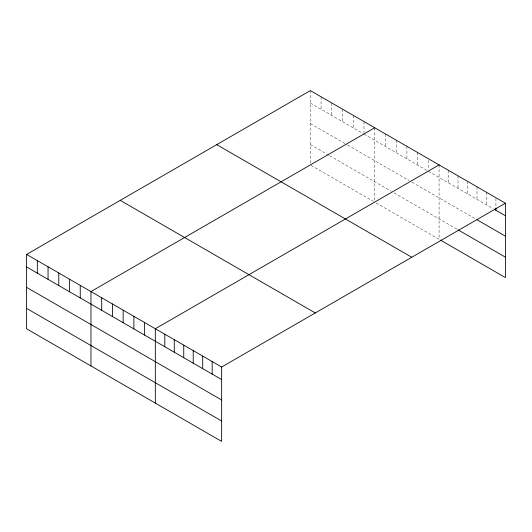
<?xml version="1.0" encoding="UTF-8"?>
<svg xmlns="http://www.w3.org/2000/svg" width="532" height="532" viewBox="0 0 532 532"><rect width="100%" height="100%" fill="white"/><g stroke="black" fill="none" stroke-linecap="round" stroke-linejoin="round"><path stroke-width="0.4" stroke-dasharray="2.66 2" d="M310.356 103.135L363.276 133.685M363.994 134.104L426.923 170.433M428.36 171.264L493.217 208.71M310.356 123.544L346.831 144.598M347.542 145.01L409.048 180.521M411.908 182.177L475.628 218.958M310.356 144.571L328.949 155.304M329.66 155.716L391.166 191.227M394.026 192.877L457.354 229.438M311.067 165.392L373.291 201.309M376.151 202.965L439.086 239.3L439.086 164.913M495.924 198.516L495.924 207.134M486.454 192.258L486.454 204.8M476.978 186.792L476.978 199.334M467.508 181.319L467.508 193.861M458.032 175.853L458.032 188.395M448.556 170.38L448.556 182.928M428.36 160.285L428.36 169.695M417.627 152.524L417.627 165.066M406.9 146.333L406.9 158.875M396.174 140.135L396.174 152.684M385.447 133.944L385.447 146.486M374.721 127.753L374.721 200.571M363.994 121.555L363.994 132.535M353.261 115.364L353.261 127.906M342.535 109.173L342.535 121.715M331.808 102.975L331.808 115.517M321.082 96.784L321.082 109.326M310.356 90.593L310.356 163.404"/><path stroke-width="0.8" d="M26.6 254.416L221.645 367.02L221.645 441.407L26.6 328.803L26.6 254.416L310.356 90.593L505.4 203.197L505.4 277.584L440.436 240.078M374.721 127.753L90.965 291.576L90.965 365.963M439.086 164.913L155.331 328.736L155.331 403.123M221.645 367.02L505.4 203.197M494.574 209.488L505.4 215.739M476.978 219.743L505.4 236.148M458.032 229.831L505.4 257.175M216.717 144.651L411.761 257.262M120.239 200.351L315.283 312.962M26.6 266.958L221.645 379.569M26.6 287.366L221.645 399.978M26.6 308.394L221.645 420.998M495.924 207.919L495.924 210.273M212.175 361.554L212.175 374.096M202.699 356.081L202.699 368.629M193.222 350.615L193.222 363.157M183.753 345.142L183.753 357.69M174.277 339.675L174.277 352.217M164.807 334.209L164.807 346.751M144.604 322.545L144.604 335.087M133.878 316.347L133.878 328.889M123.145 310.156L123.145 322.698M112.418 303.965L112.418 316.507M101.692 297.767L101.692 310.309M80.239 285.385L80.239 297.927M69.512 279.187L69.512 291.729M58.779 272.996L58.779 285.538M48.053 266.798L48.053 279.347M37.326 260.607L37.326 273.149"/></g></svg>
